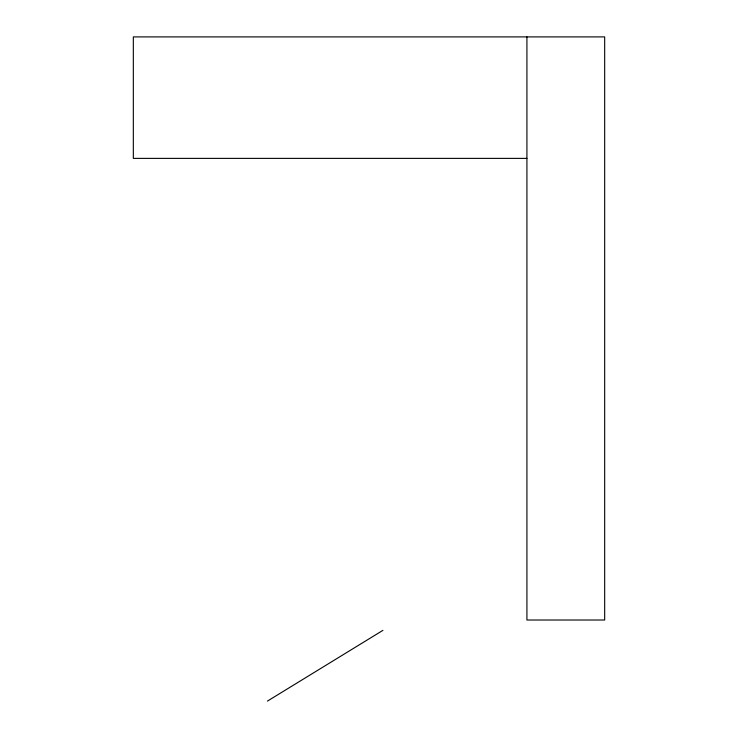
<?xml version="1.0" encoding="UTF-8"?>
<svg xmlns="http://www.w3.org/2000/svg" width="738" height="738" viewBox="0 0 738 738"><rect width="100%" height="100%" fill="white"/><g stroke="black" fill="none" stroke-linecap="round" stroke-linejoin="round"><path stroke-width="1.11" d="M267.433 701.1L382.921 630.353M526.923 158.384L133.329 158.384L133.329 36.9L604.671 36.9L604.671 620.012L526.923 620.012L526.923 36.9"/></g></svg>
